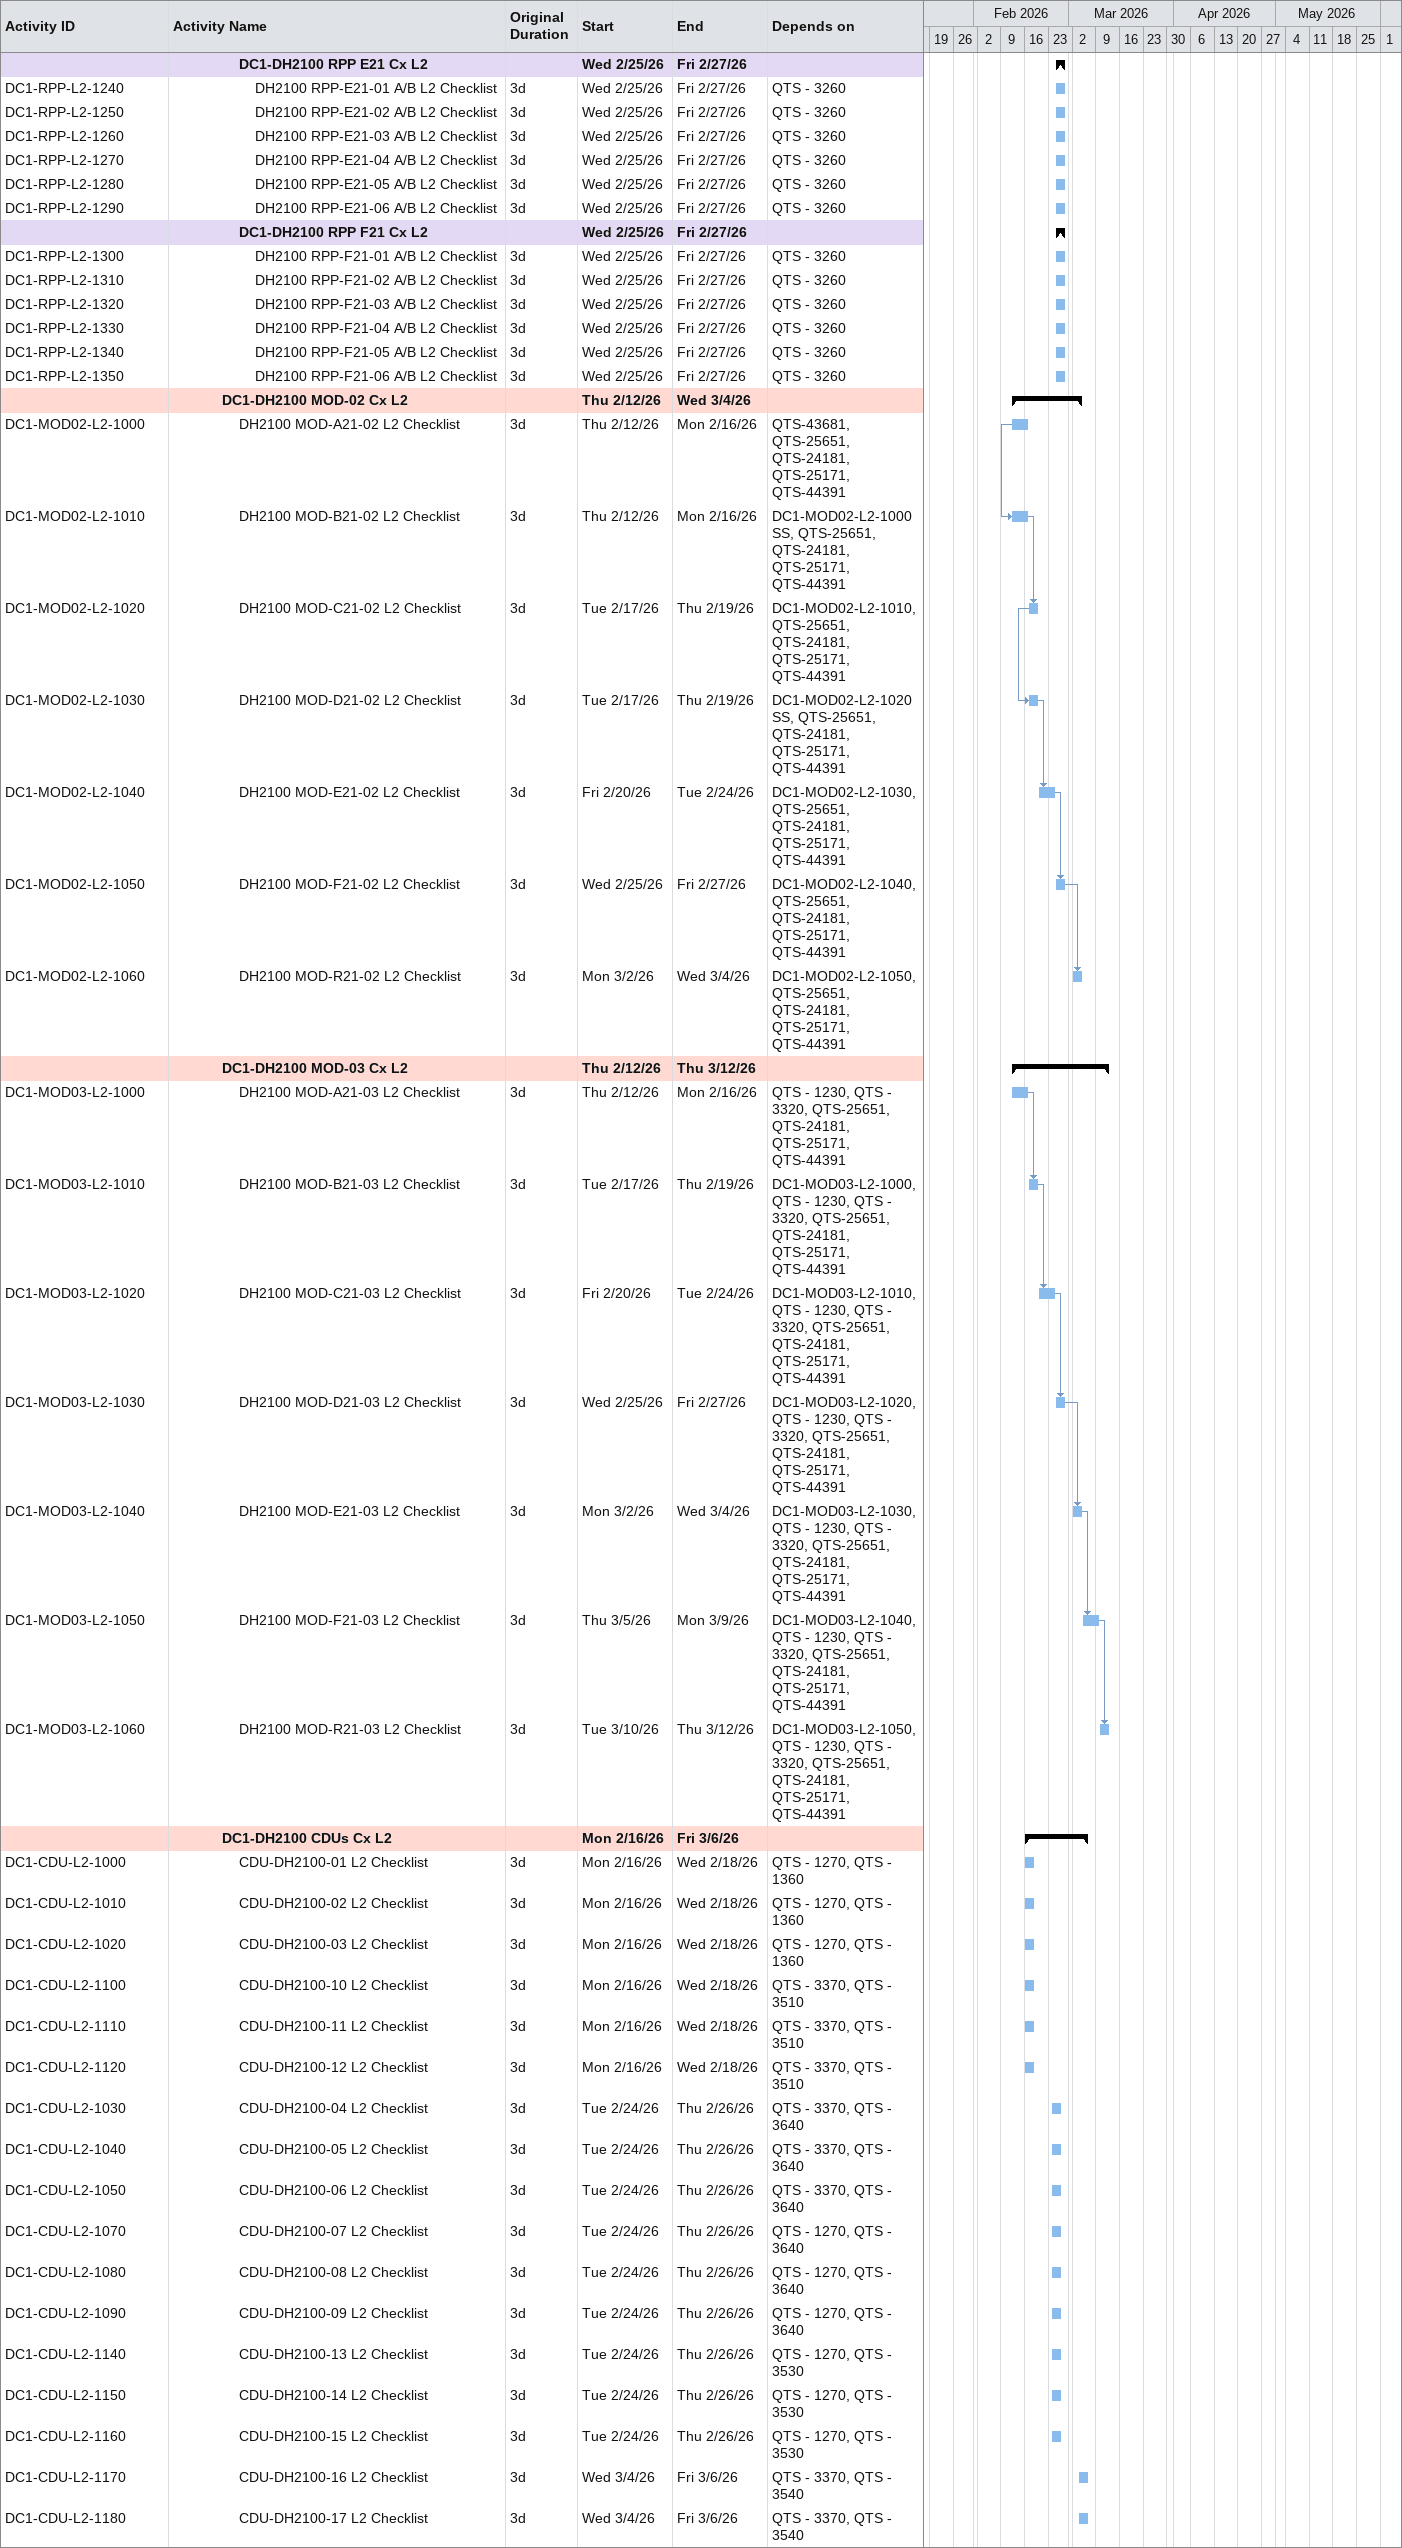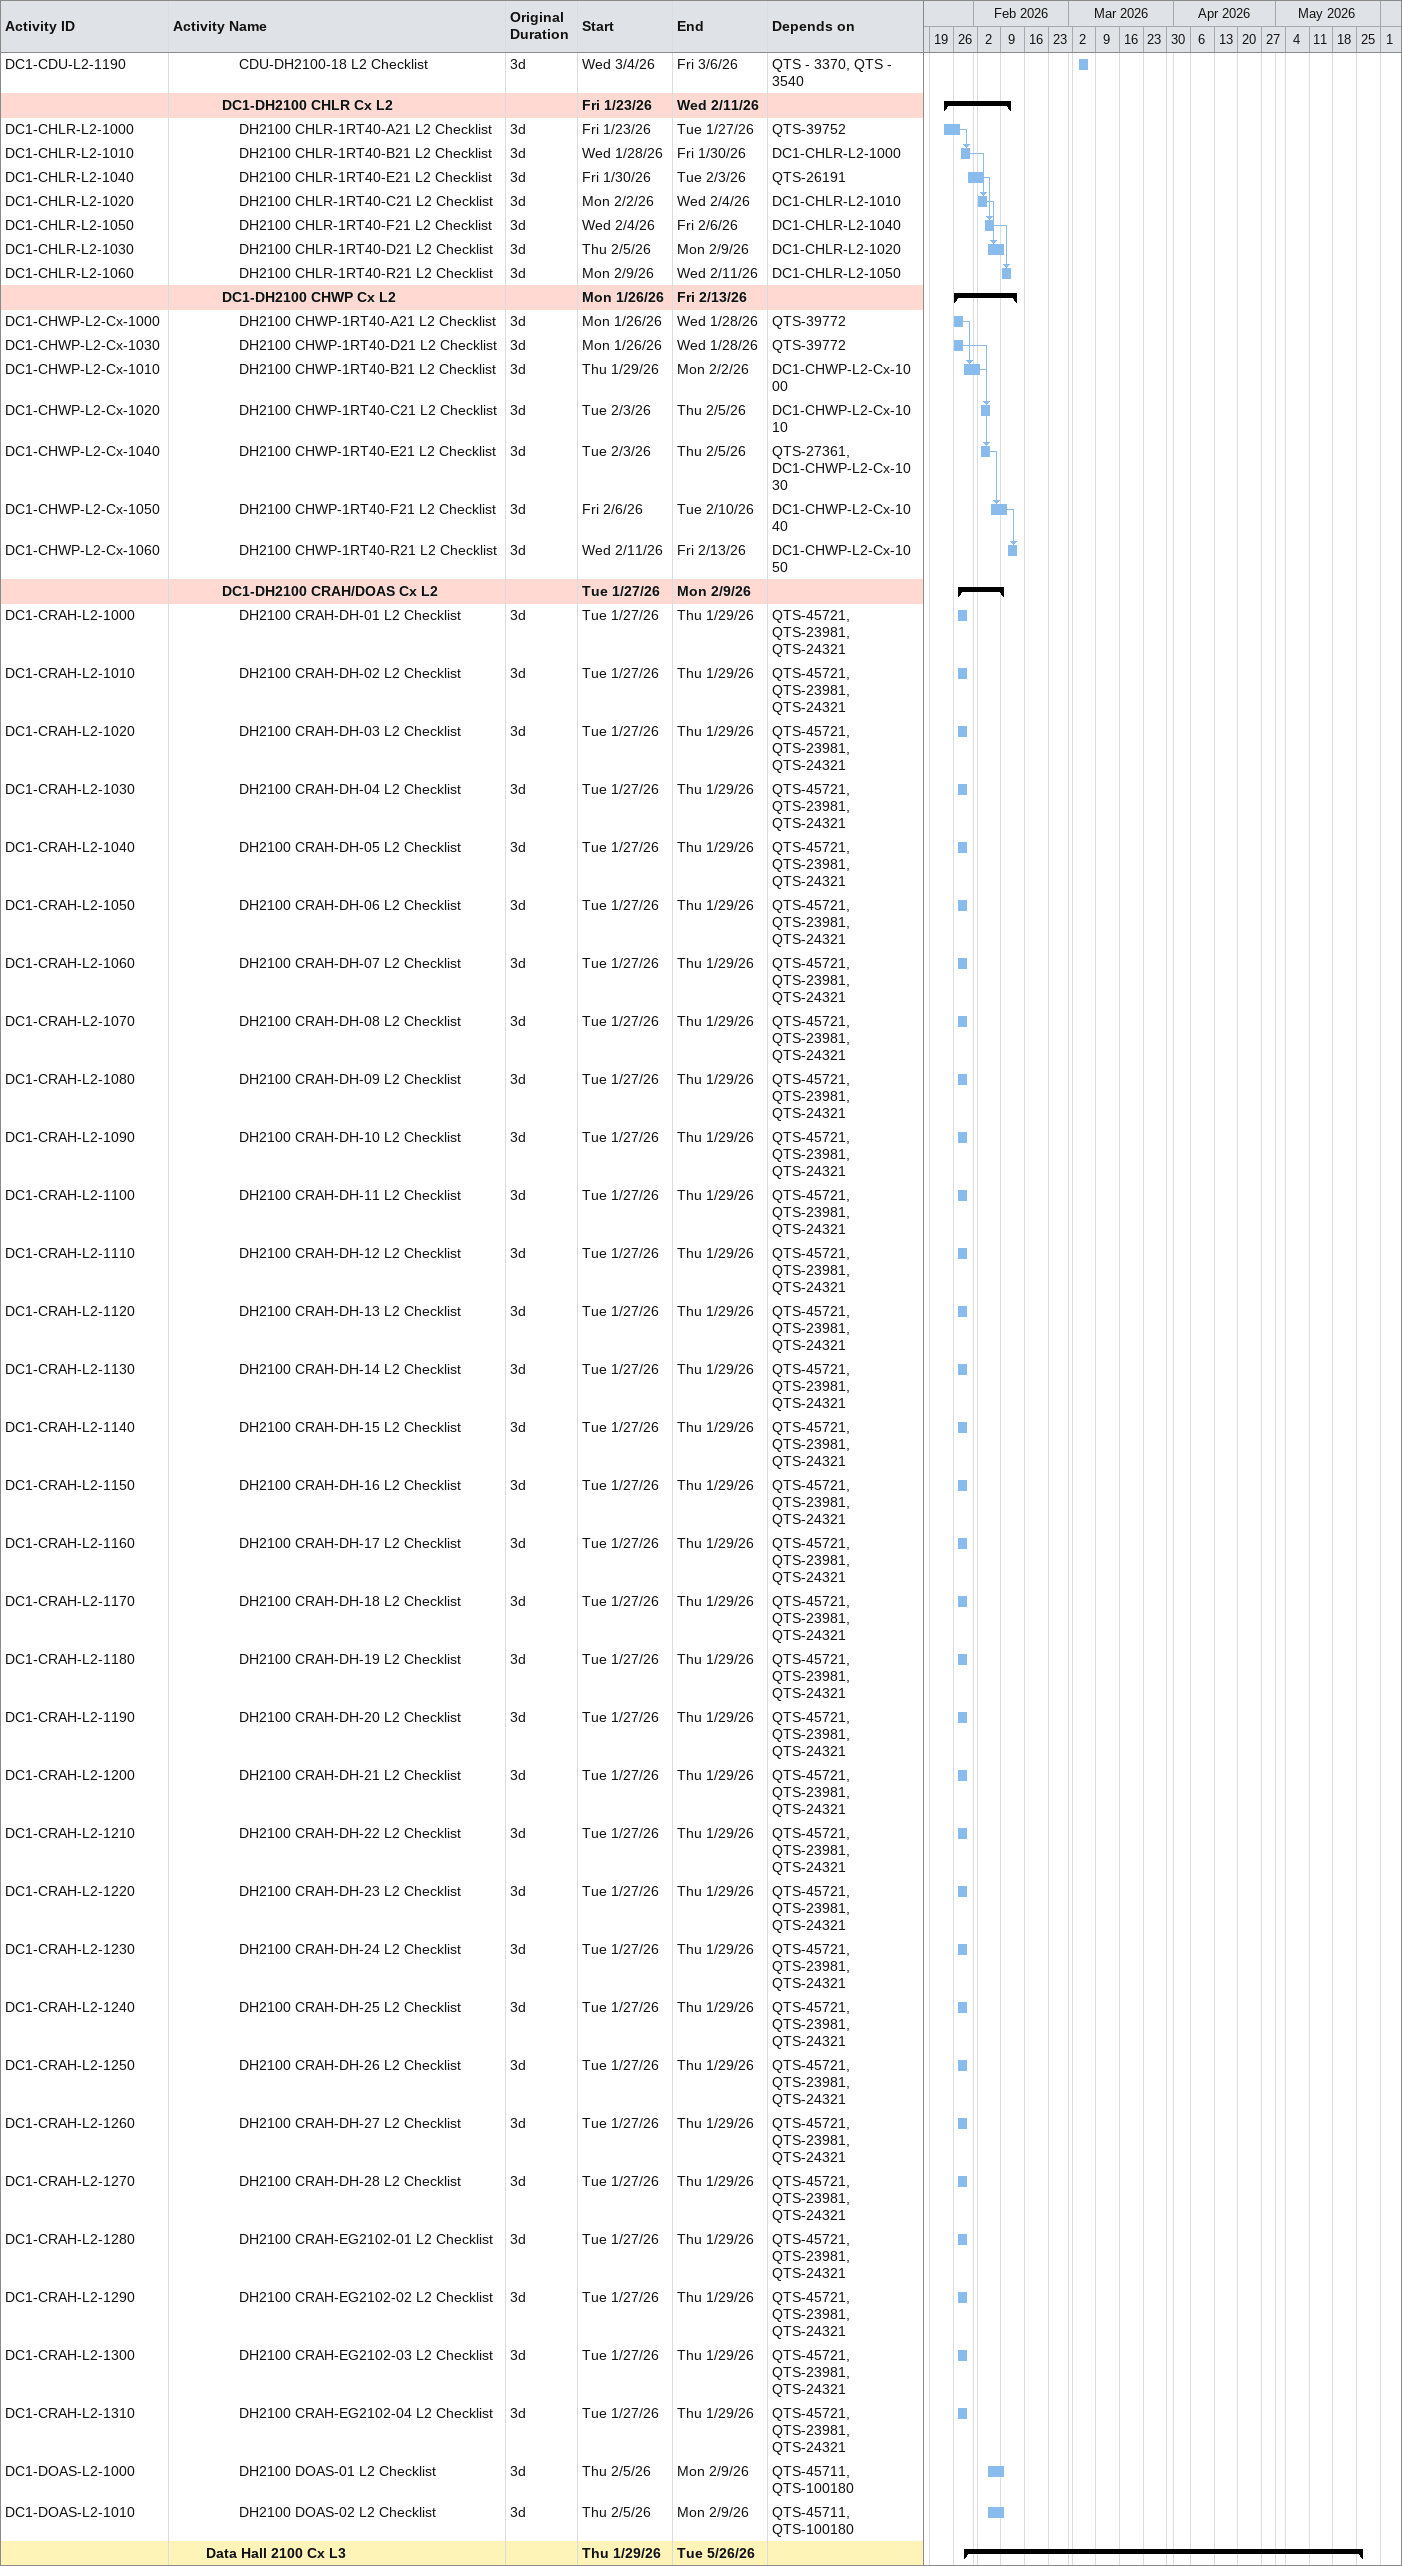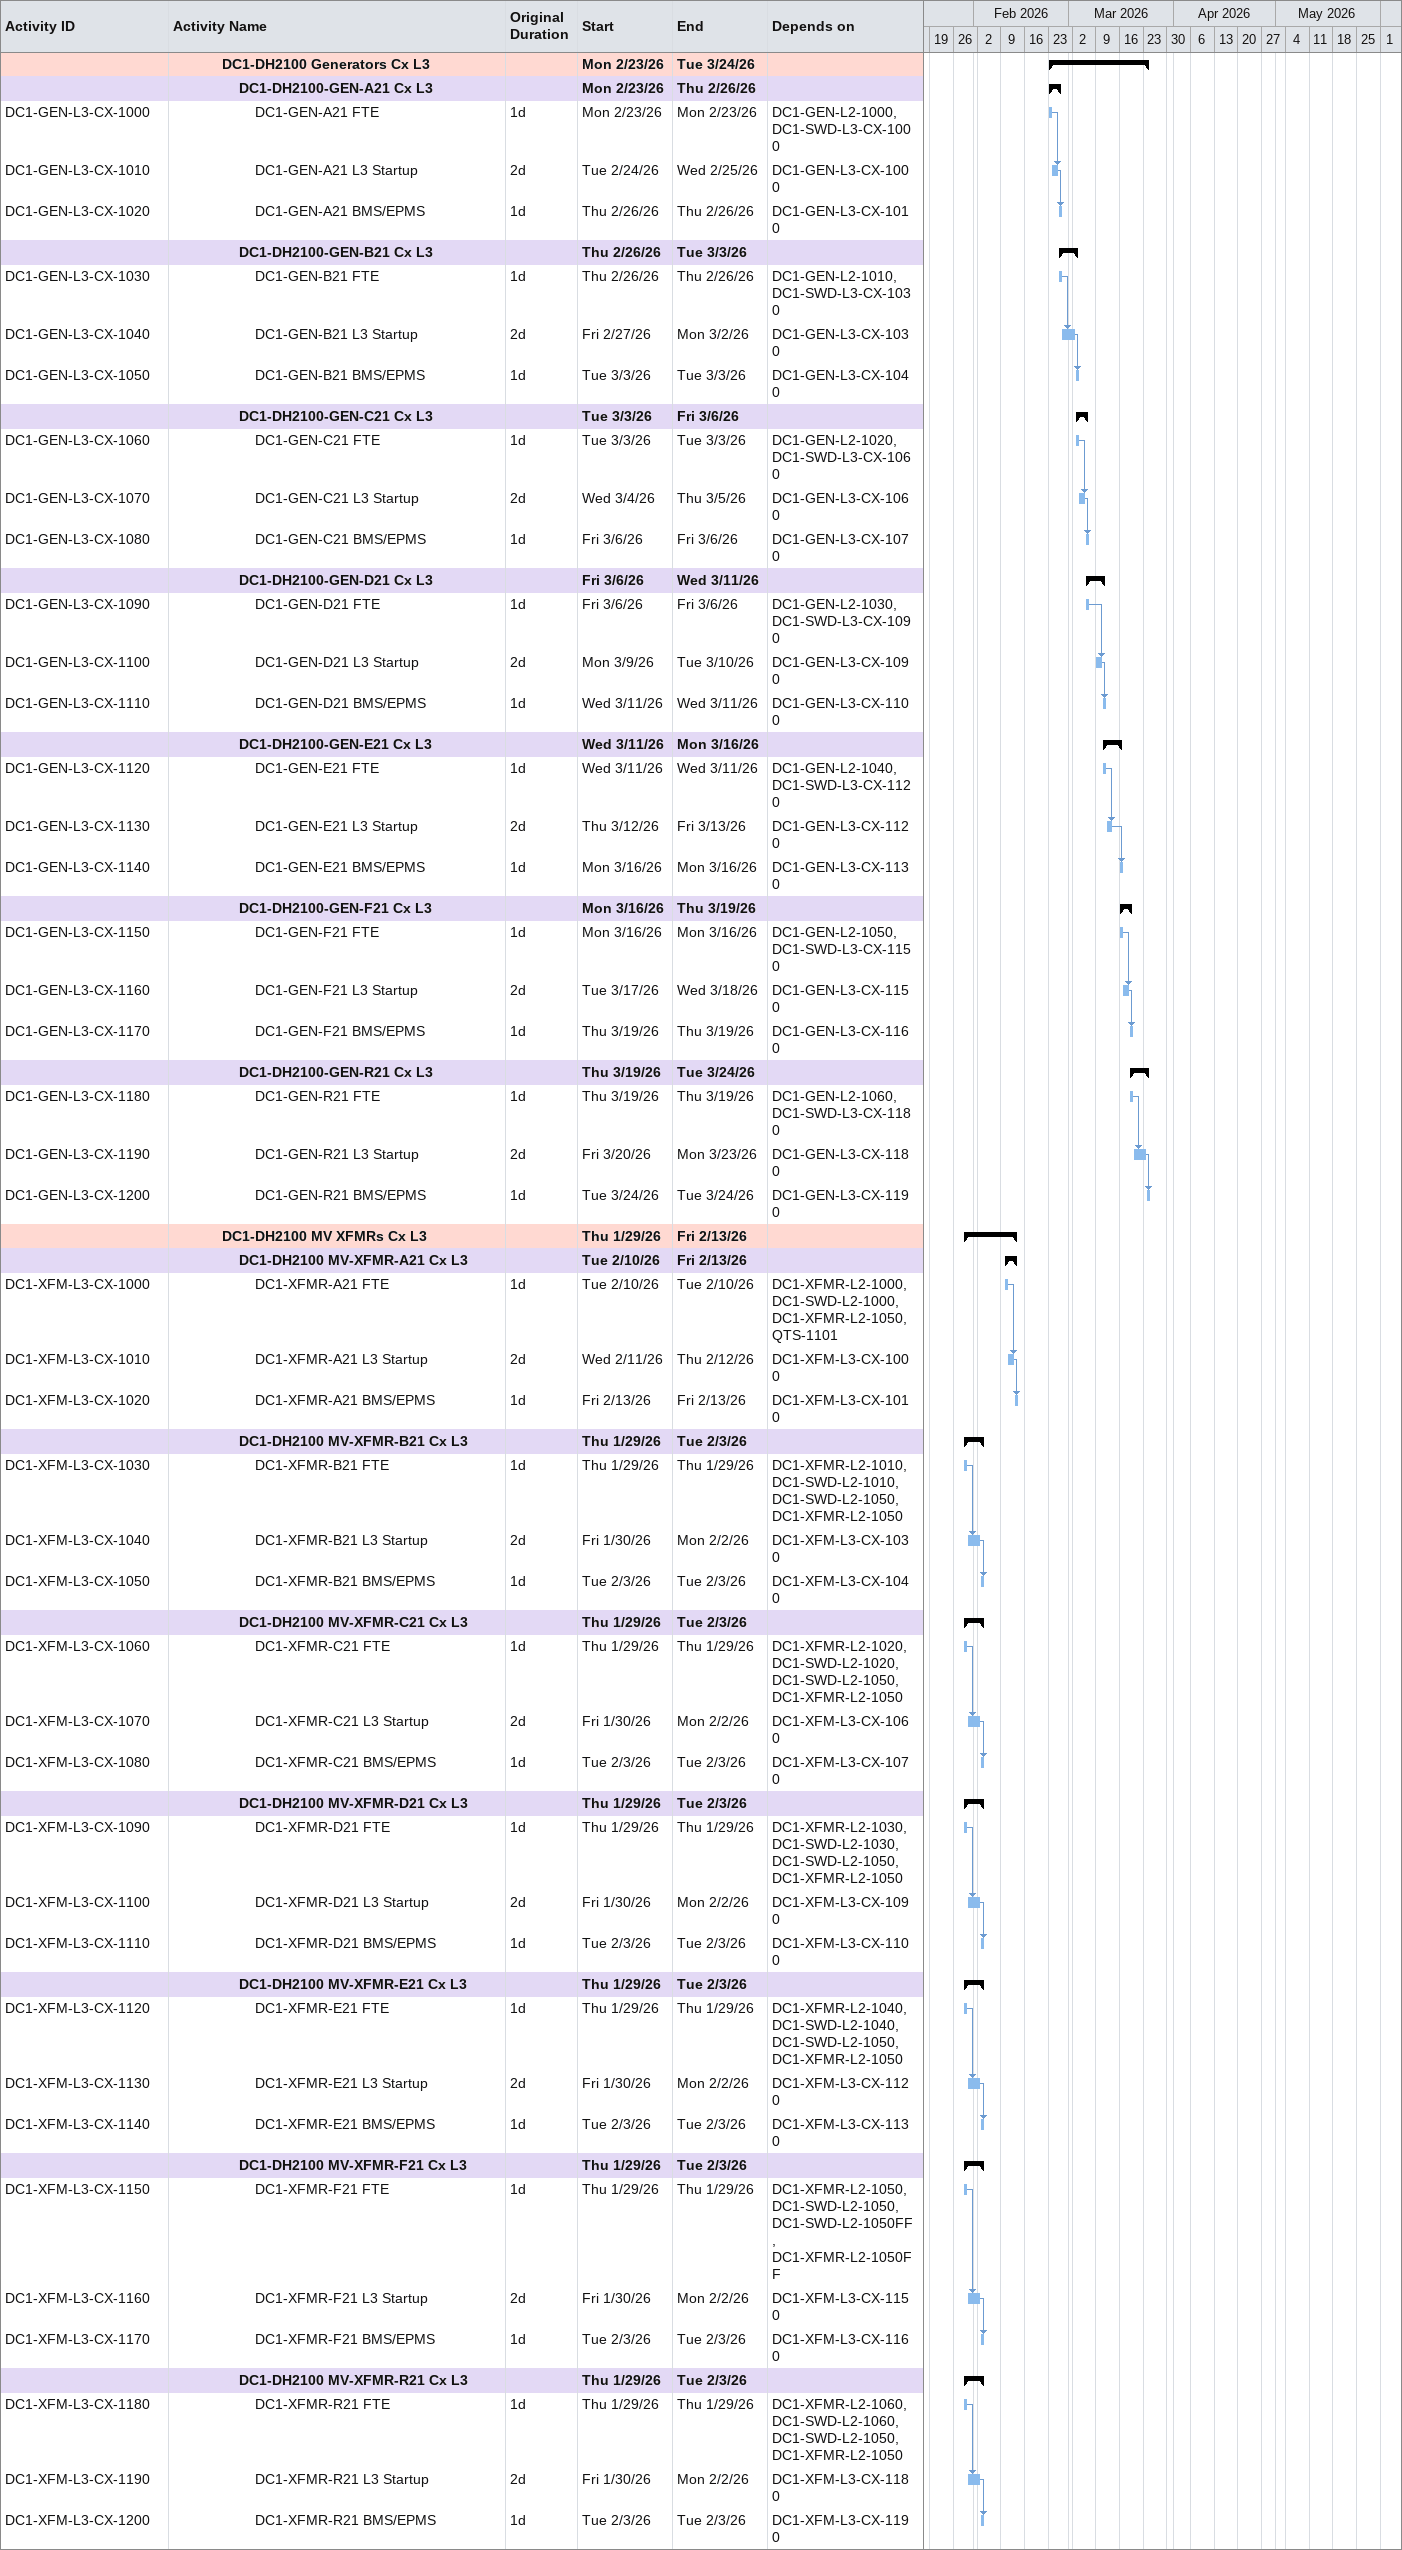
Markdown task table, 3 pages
| ID | Level | Task | Original duration | Start | Finish | Predecessors |
|---|---|---|---|---|---|---|
|  | 5 | **DC1-DH2100 RPP E21 Cx L2** |  | 2026-02-25 | 2026-02-27 |  |
| DC1-RPP-L2-1240 | 6 | DH2100 RPP-E21-01 A/B L2 Checklist | 3d | 2026-02-25 | 2026-02-27 | QTS - 3260 |
| DC1-RPP-L2-1250 | 6 | DH2100 RPP-E21-02 A/B L2 Checklist | 3d | 2026-02-25 | 2026-02-27 | QTS - 3260 |
| DC1-RPP-L2-1260 | 6 | DH2100 RPP-E21-03 A/B L2 Checklist | 3d | 2026-02-25 | 2026-02-27 | QTS - 3260 |
| DC1-RPP-L2-1270 | 6 | DH2100 RPP-E21-04 A/B L2 Checklist | 3d | 2026-02-25 | 2026-02-27 | QTS - 3260 |
| DC1-RPP-L2-1280 | 6 | DH2100 RPP-E21-05 A/B L2 Checklist | 3d | 2026-02-25 | 2026-02-27 | QTS - 3260 |
| DC1-RPP-L2-1290 | 6 | DH2100 RPP-E21-06 A/B L2 Checklist | 3d | 2026-02-25 | 2026-02-27 | QTS - 3260 |
|  | 5 | **DC1-DH2100 RPP F21 Cx L2** |  | 2026-02-25 | 2026-02-27 |  |
| DC1-RPP-L2-1300 | 6 | DH2100 RPP-F21-01 A/B L2 Checklist | 3d | 2026-02-25 | 2026-02-27 | QTS - 3260 |
| DC1-RPP-L2-1310 | 6 | DH2100 RPP-F21-02 A/B L2 Checklist | 3d | 2026-02-25 | 2026-02-27 | QTS - 3260 |
| DC1-RPP-L2-1320 | 6 | DH2100 RPP-F21-03 A/B L2 Checklist | 3d | 2026-02-25 | 2026-02-27 | QTS - 3260 |
| DC1-RPP-L2-1330 | 6 | DH2100 RPP-F21-04 A/B L2 Checklist | 3d | 2026-02-25 | 2026-02-27 | QTS - 3260 |
| DC1-RPP-L2-1340 | 6 | DH2100 RPP-F21-05 A/B L2 Checklist | 3d | 2026-02-25 | 2026-02-27 | QTS - 3260 |
| DC1-RPP-L2-1350 | 6 | DH2100 RPP-F21-06 A/B L2 Checklist | 3d | 2026-02-25 | 2026-02-27 | QTS - 3260 |
|  | 4 | **DC1-DH2100 MOD-02 Cx L2** |  | 2026-02-12 | 2026-03-04 |  |
| DC1-MOD02-L2-1000 | 5 | DH2100 MOD-A21-02 L2 Checklist | 3d | 2026-02-12 | 2026-02-16 | QTS-43681, QTS-25651, QTS-24181, QTS-25171, QTS-44391 |
| DC1-MOD02-L2-1010 | 5 | DH2100 MOD-B21-02 L2 Checklist | 3d | 2026-02-12 | 2026-02-16 | DC1-MOD02-L2-1000SS, QTS-25651, QTS-24181, QTS-25171, QTS-44391 |
| DC1-MOD02-L2-1020 | 5 | DH2100 MOD-C21-02 L2 Checklist | 3d | 2026-02-17 | 2026-02-19 | DC1-MOD02-L2-1010, QTS-25651, QTS-24181, QTS-25171, QTS-44391 |
| DC1-MOD02-L2-1030 | 5 | DH2100 MOD-D21-02 L2 Checklist | 3d | 2026-02-17 | 2026-02-19 | DC1-MOD02-L2-1020SS, QTS-25651, QTS-24181, QTS-25171, QTS-44391 |
| DC1-MOD02-L2-1040 | 5 | DH2100 MOD-E21-02 L2 Checklist | 3d | 2026-02-20 | 2026-02-24 | DC1-MOD02-L2-1030, QTS-25651, QTS-24181, QTS-25171, QTS-44391 |
| DC1-MOD02-L2-1050 | 5 | DH2100 MOD-F21-02 L2 Checklist | 3d | 2026-02-25 | 2026-02-27 | DC1-MOD02-L2-1040, QTS-25651, QTS-24181, QTS-25171, QTS-44391 |
| DC1-MOD02-L2-1060 | 5 | DH2100 MOD-R21-02 L2 Checklist | 3d | 2026-03-02 | 2026-03-04 | DC1-MOD02-L2-1050, QTS-25651, QTS-24181, QTS-25171, QTS-44391 |
|  | 4 | **DC1-DH2100 MOD-03 Cx L2** |  | 2026-02-12 | 2026-03-12 |  |
| DC1-MOD03-L2-1000 | 5 | DH2100 MOD-A21-03 L2 Checklist | 3d | 2026-02-12 | 2026-02-16 | QTS - 1230, QTS - 3320, QTS-25651, QTS-24181, QTS-25171, QTS-44391 |
| DC1-MOD03-L2-1010 | 5 | DH2100 MOD-B21-03 L2 Checklist | 3d | 2026-02-17 | 2026-02-19 | DC1-MOD03-L2-1000, QTS - 1230, QTS - 3320, QTS-25651, QTS-24181, QTS-25171, QTS-44391 |
| DC1-MOD03-L2-1020 | 5 | DH2100 MOD-C21-03 L2 Checklist | 3d | 2026-02-20 | 2026-02-24 | DC1-MOD03-L2-1010, QTS - 1230, QTS - 3320, QTS-25651, QTS-24181, QTS-25171, QTS-44391 |
| DC1-MOD03-L2-1030 | 5 | DH2100 MOD-D21-03 L2 Checklist | 3d | 2026-02-25 | 2026-02-27 | DC1-MOD03-L2-1020, QTS - 1230, QTS - 3320, QTS-25651, QTS-24181, QTS-25171, QTS-44391 |
| DC1-MOD03-L2-1040 | 5 | DH2100 MOD-E21-03 L2 Checklist | 3d | 2026-03-02 | 2026-03-04 | DC1-MOD03-L2-1030, QTS - 1230, QTS - 3320, QTS-25651, QTS-24181, QTS-25171, QTS-44391 |
| DC1-MOD03-L2-1050 | 5 | DH2100 MOD-F21-03 L2 Checklist | 3d | 2026-03-05 | 2026-03-09 | DC1-MOD03-L2-1040, QTS - 1230, QTS - 3320, QTS-25651, QTS-24181, QTS-25171, QTS-44391 |
| DC1-MOD03-L2-1060 | 5 | DH2100 MOD-R21-03 L2 Checklist | 3d | 2026-03-10 | 2026-03-12 | DC1-MOD03-L2-1050, QTS - 1230, QTS - 3320, QTS-25651, QTS-24181, QTS-25171, QTS-44391 |
|  | 4 | **DC1-DH2100 CDUs Cx L2** |  | 2026-02-16 | 2026-03-06 |  |
| DC1-CDU-L2-1000 | 5 | CDU-DH2100-01 L2 Checklist | 3d | 2026-02-16 | 2026-02-18 | QTS - 1270, QTS - 1360 |
| DC1-CDU-L2-1010 | 5 | CDU-DH2100-02 L2 Checklist | 3d | 2026-02-16 | 2026-02-18 | QTS - 1270, QTS - 1360 |
| DC1-CDU-L2-1020 | 5 | CDU-DH2100-03 L2 Checklist | 3d | 2026-02-16 | 2026-02-18 | QTS - 1270, QTS - 1360 |
| DC1-CDU-L2-1100 | 5 | CDU-DH2100-10 L2 Checklist | 3d | 2026-02-16 | 2026-02-18 | QTS - 3370, QTS - 3510 |
| DC1-CDU-L2-1110 | 5 | CDU-DH2100-11 L2 Checklist | 3d | 2026-02-16 | 2026-02-18 | QTS - 3370, QTS - 3510 |
| DC1-CDU-L2-1120 | 5 | CDU-DH2100-12 L2 Checklist | 3d | 2026-02-16 | 2026-02-18 | QTS - 3370, QTS - 3510 |
| DC1-CDU-L2-1030 | 5 | CDU-DH2100-04 L2 Checklist | 3d | 2026-02-24 | 2026-02-26 | QTS - 3370, QTS - 3640 |
| DC1-CDU-L2-1040 | 5 | CDU-DH2100-05 L2 Checklist | 3d | 2026-02-24 | 2026-02-26 | QTS - 3370, QTS - 3640 |
| DC1-CDU-L2-1050 | 5 | CDU-DH2100-06 L2 Checklist | 3d | 2026-02-24 | 2026-02-26 | QTS - 3370, QTS - 3640 |
| DC1-CDU-L2-1070 | 5 | CDU-DH2100-07 L2 Checklist | 3d | 2026-02-24 | 2026-02-26 | QTS - 1270, QTS - 3640 |
| DC1-CDU-L2-1080 | 5 | CDU-DH2100-08 L2 Checklist | 3d | 2026-02-24 | 2026-02-26 | QTS - 1270, QTS - 3640 |
| DC1-CDU-L2-1090 | 5 | CDU-DH2100-09 L2 Checklist | 3d | 2026-02-24 | 2026-02-26 | QTS - 1270, QTS - 3640 |
| DC1-CDU-L2-1140 | 5 | CDU-DH2100-13 L2 Checklist | 3d | 2026-02-24 | 2026-02-26 | QTS - 1270, QTS - 3530 |
| DC1-CDU-L2-1150 | 5 | CDU-DH2100-14 L2 Checklist | 3d | 2026-02-24 | 2026-02-26 | QTS - 1270, QTS - 3530 |
| DC1-CDU-L2-1160 | 5 | CDU-DH2100-15 L2 Checklist | 3d | 2026-02-24 | 2026-02-26 | QTS - 1270, QTS - 3530 |
| DC1-CDU-L2-1170 | 5 | CDU-DH2100-16 L2 Checklist | 3d | 2026-03-04 | 2026-03-06 | QTS - 3370, QTS - 3540 |
| DC1-CDU-L2-1180 | 5 | CDU-DH2100-17 L2 Checklist | 3d | 2026-03-04 | 2026-03-06 | QTS - 3370, QTS - 3540 |
| DC1-CDU-L2-1190 | 5 | CDU-DH2100-18 L2 Checklist | 3d | 2026-03-04 | 2026-03-06 | QTS - 3370, QTS - 3540 |
|  | 4 | **DC1-DH2100 CHLR Cx L2** |  | 2026-01-23 | 2026-02-11 |  |
| DC1-CHLR-L2-1000 | 5 | DH2100 CHLR-1RT40-A21 L2 Checklist | 3d | 2026-01-23 | 2026-01-27 | QTS-39752 |
| DC1-CHLR-L2-1010 | 5 | DH2100 CHLR-1RT40-B21 L2 Checklist | 3d | 2026-01-28 | 2026-01-30 | DC1-CHLR-L2-1000 |
| DC1-CHLR-L2-1040 | 5 | DH2100 CHLR-1RT40-E21 L2 Checklist | 3d | 2026-01-30 | 2026-02-03 | QTS-26191 |
| DC1-CHLR-L2-1020 | 5 | DH2100 CHLR-1RT40-C21 L2 Checklist | 3d | 2026-02-02 | 2026-02-04 | DC1-CHLR-L2-1010 |
| DC1-CHLR-L2-1050 | 5 | DH2100 CHLR-1RT40-F21 L2 Checklist | 3d | 2026-02-04 | 2026-02-06 | DC1-CHLR-L2-1040 |
| DC1-CHLR-L2-1030 | 5 | DH2100 CHLR-1RT40-D21 L2 Checklist | 3d | 2026-02-05 | 2026-02-09 | DC1-CHLR-L2-1020 |
| DC1-CHLR-L2-1060 | 5 | DH2100 CHLR-1RT40-R21 L2 Checklist | 3d | 2026-02-09 | 2026-02-11 | DC1-CHLR-L2-1050 |
|  | 4 | **DC1-DH2100 CHWP Cx L2** |  | 2026-01-26 | 2026-02-13 |  |
| DC1-CHWP-L2-Cx-1000 | 5 | DH2100 CHWP-1RT40-A21 L2 Checklist | 3d | 2026-01-26 | 2026-01-28 | QTS-39772 |
| DC1-CHWP-L2-Cx-1030 | 5 | DH2100 CHWP-1RT40-D21 L2 Checklist | 3d | 2026-01-26 | 2026-01-28 | QTS-39772 |
| DC1-CHWP-L2-Cx-1010 | 5 | DH2100 CHWP-1RT40-B21 L2 Checklist | 3d | 2026-01-29 | 2026-02-02 | DC1-CHWP-L2-Cx-1000 |
| DC1-CHWP-L2-Cx-1020 | 5 | DH2100 CHWP-1RT40-C21 L2 Checklist | 3d | 2026-02-03 | 2026-02-05 | DC1-CHWP-L2-Cx-1010 |
| DC1-CHWP-L2-Cx-1040 | 5 | DH2100 CHWP-1RT40-E21 L2 Checklist | 3d | 2026-02-03 | 2026-02-05 | QTS-27361, DC1-CHWP-L2-Cx-1030 |
| DC1-CHWP-L2-Cx-1050 | 5 | DH2100 CHWP-1RT40-F21 L2 Checklist | 3d | 2026-02-06 | 2026-02-10 | DC1-CHWP-L2-Cx-1040 |
| DC1-CHWP-L2-Cx-1060 | 5 | DH2100 CHWP-1RT40-R21 L2 Checklist | 3d | 2026-02-11 | 2026-02-13 | DC1-CHWP-L2-Cx-1050 |
|  | 4 | **DC1-DH2100 CRAH/DOAS Cx L2** |  | 2026-01-27 | 2026-02-09 |  |
| DC1-CRAH-L2-1000 | 5 | DH2100 CRAH-DH-01 L2 Checklist | 3d | 2026-01-27 | 2026-01-29 | QTS-45721, QTS-23981, QTS-24321 |
| DC1-CRAH-L2-1010 | 5 | DH2100 CRAH-DH-02 L2 Checklist | 3d | 2026-01-27 | 2026-01-29 | QTS-45721, QTS-23981, QTS-24321 |
| DC1-CRAH-L2-1020 | 5 | DH2100 CRAH-DH-03 L2 Checklist | 3d | 2026-01-27 | 2026-01-29 | QTS-45721, QTS-23981, QTS-24321 |
| DC1-CRAH-L2-1030 | 5 | DH2100 CRAH-DH-04 L2 Checklist | 3d | 2026-01-27 | 2026-01-29 | QTS-45721, QTS-23981, QTS-24321 |
| DC1-CRAH-L2-1040 | 5 | DH2100 CRAH-DH-05 L2 Checklist | 3d | 2026-01-27 | 2026-01-29 | QTS-45721, QTS-23981, QTS-24321 |
| DC1-CRAH-L2-1050 | 5 | DH2100 CRAH-DH-06 L2 Checklist | 3d | 2026-01-27 | 2026-01-29 | QTS-45721, QTS-23981, QTS-24321 |
| DC1-CRAH-L2-1060 | 5 | DH2100 CRAH-DH-07 L2 Checklist | 3d | 2026-01-27 | 2026-01-29 | QTS-45721, QTS-23981, QTS-24321 |
| DC1-CRAH-L2-1070 | 5 | DH2100 CRAH-DH-08 L2 Checklist | 3d | 2026-01-27 | 2026-01-29 | QTS-45721, QTS-23981, QTS-24321 |
| DC1-CRAH-L2-1080 | 5 | DH2100 CRAH-DH-09 L2 Checklist | 3d | 2026-01-27 | 2026-01-29 | QTS-45721, QTS-23981, QTS-24321 |
| DC1-CRAH-L2-1090 | 5 | DH2100 CRAH-DH-10 L2 Checklist | 3d | 2026-01-27 | 2026-01-29 | QTS-45721, QTS-23981, QTS-24321 |
| DC1-CRAH-L2-1100 | 5 | DH2100 CRAH-DH-11 L2 Checklist | 3d | 2026-01-27 | 2026-01-29 | QTS-45721, QTS-23981, QTS-24321 |
| DC1-CRAH-L2-1110 | 5 | DH2100 CRAH-DH-12 L2 Checklist | 3d | 2026-01-27 | 2026-01-29 | QTS-45721, QTS-23981, QTS-24321 |
| DC1-CRAH-L2-1120 | 5 | DH2100 CRAH-DH-13 L2 Checklist | 3d | 2026-01-27 | 2026-01-29 | QTS-45721, QTS-23981, QTS-24321 |
| DC1-CRAH-L2-1130 | 5 | DH2100 CRAH-DH-14 L2 Checklist | 3d | 2026-01-27 | 2026-01-29 | QTS-45721, QTS-23981, QTS-24321 |
| DC1-CRAH-L2-1140 | 5 | DH2100 CRAH-DH-15 L2 Checklist | 3d | 2026-01-27 | 2026-01-29 | QTS-45721, QTS-23981, QTS-24321 |
| DC1-CRAH-L2-1150 | 5 | DH2100 CRAH-DH-16 L2 Checklist | 3d | 2026-01-27 | 2026-01-29 | QTS-45721, QTS-23981, QTS-24321 |
| DC1-CRAH-L2-1160 | 5 | DH2100 CRAH-DH-17 L2 Checklist | 3d | 2026-01-27 | 2026-01-29 | QTS-45721, QTS-23981, QTS-24321 |
| DC1-CRAH-L2-1170 | 5 | DH2100 CRAH-DH-18 L2 Checklist | 3d | 2026-01-27 | 2026-01-29 | QTS-45721, QTS-23981, QTS-24321 |
| DC1-CRAH-L2-1180 | 5 | DH2100 CRAH-DH-19 L2 Checklist | 3d | 2026-01-27 | 2026-01-29 | QTS-45721, QTS-23981, QTS-24321 |
| DC1-CRAH-L2-1190 | 5 | DH2100 CRAH-DH-20 L2 Checklist | 3d | 2026-01-27 | 2026-01-29 | QTS-45721, QTS-23981, QTS-24321 |
| DC1-CRAH-L2-1200 | 5 | DH2100 CRAH-DH-21 L2 Checklist | 3d | 2026-01-27 | 2026-01-29 | QTS-45721, QTS-23981, QTS-24321 |
| DC1-CRAH-L2-1210 | 5 | DH2100 CRAH-DH-22 L2 Checklist | 3d | 2026-01-27 | 2026-01-29 | QTS-45721, QTS-23981, QTS-24321 |
| DC1-CRAH-L2-1220 | 5 | DH2100 CRAH-DH-23 L2 Checklist | 3d | 2026-01-27 | 2026-01-29 | QTS-45721, QTS-23981, QTS-24321 |
| DC1-CRAH-L2-1230 | 5 | DH2100 CRAH-DH-24 L2 Checklist | 3d | 2026-01-27 | 2026-01-29 | QTS-45721, QTS-23981, QTS-24321 |
| DC1-CRAH-L2-1240 | 5 | DH2100 CRAH-DH-25 L2 Checklist | 3d | 2026-01-27 | 2026-01-29 | QTS-45721, QTS-23981, QTS-24321 |
| DC1-CRAH-L2-1250 | 5 | DH2100 CRAH-DH-26 L2 Checklist | 3d | 2026-01-27 | 2026-01-29 | QTS-45721, QTS-23981, QTS-24321 |
| DC1-CRAH-L2-1260 | 5 | DH2100 CRAH-DH-27 L2 Checklist | 3d | 2026-01-27 | 2026-01-29 | QTS-45721, QTS-23981, QTS-24321 |
| DC1-CRAH-L2-1270 | 5 | DH2100 CRAH-DH-28 L2 Checklist | 3d | 2026-01-27 | 2026-01-29 | QTS-45721, QTS-23981, QTS-24321 |
| DC1-CRAH-L2-1280 | 5 | DH2100 CRAH-EG2102-01 L2 Checklist | 3d | 2026-01-27 | 2026-01-29 | QTS-45721, QTS-23981, QTS-24321 |
| DC1-CRAH-L2-1290 | 5 | DH2100 CRAH-EG2102-02 L2 Checklist | 3d | 2026-01-27 | 2026-01-29 | QTS-45721, QTS-23981, QTS-24321 |
| DC1-CRAH-L2-1300 | 5 | DH2100 CRAH-EG2102-03 L2 Checklist | 3d | 2026-01-27 | 2026-01-29 | QTS-45721, QTS-23981, QTS-24321 |
| DC1-CRAH-L2-1310 | 5 | DH2100 CRAH-EG2102-04 L2 Checklist | 3d | 2026-01-27 | 2026-01-29 | QTS-45721, QTS-23981, QTS-24321 |
| DC1-DOAS-L2-1000 | 5 | DH2100 DOAS-01 L2 Checklist | 3d | 2026-02-05 | 2026-02-09 | QTS-45711, QTS-100180 |
| DC1-DOAS-L2-1010 | 5 | DH2100 DOAS-02 L2 Checklist | 3d | 2026-02-05 | 2026-02-09 | QTS-45711, QTS-100180 |
|  | 3 | **Data Hall 2100 Cx L3** |  | 2026-01-29 | 2026-05-26 |  |
|  | 4 | **DC1-DH2100 Generators Cx L3** |  | 2026-02-23 | 2026-03-24 |  |
|  | 5 | **DC1-DH2100-GEN-A21 Cx L3** |  | 2026-02-23 | 2026-02-26 |  |
| DC1-GEN-L3-CX-1000 | 6 | DC1-GEN-A21 FTE | 1d | 2026-02-23 | 2026-02-23 | DC1-GEN-L2-1000, DC1-SWD-L3-CX-1000 |
| DC1-GEN-L3-CX-1010 | 6 | DC1-GEN-A21 L3 Startup | 2d | 2026-02-24 | 2026-02-25 | DC1-GEN-L3-CX-1000 |
| DC1-GEN-L3-CX-1020 | 6 | DC1-GEN-A21 BMS/EPMS | 1d | 2026-02-26 | 2026-02-26 | DC1-GEN-L3-CX-1010 |
|  | 5 | **DC1-DH2100-GEN-B21 Cx L3** |  | 2026-02-26 | 2026-03-03 |  |
| DC1-GEN-L3-CX-1030 | 6 | DC1-GEN-B21 FTE | 1d | 2026-02-26 | 2026-02-26 | DC1-GEN-L2-1010, DC1-SWD-L3-CX-1030 |
| DC1-GEN-L3-CX-1040 | 6 | DC1-GEN-B21 L3 Startup | 2d | 2026-02-27 | 2026-03-02 | DC1-GEN-L3-CX-1030 |
| DC1-GEN-L3-CX-1050 | 6 | DC1-GEN-B21 BMS/EPMS | 1d | 2026-03-03 | 2026-03-03 | DC1-GEN-L3-CX-1040 |
|  | 5 | **DC1-DH2100-GEN-C21 Cx L3** |  | 2026-03-03 | 2026-03-06 |  |
| DC1-GEN-L3-CX-1060 | 6 | DC1-GEN-C21 FTE | 1d | 2026-03-03 | 2026-03-03 | DC1-GEN-L2-1020, DC1-SWD-L3-CX-1060 |
| DC1-GEN-L3-CX-1070 | 6 | DC1-GEN-C21 L3 Startup | 2d | 2026-03-04 | 2026-03-05 | DC1-GEN-L3-CX-1060 |
| DC1-GEN-L3-CX-1080 | 6 | DC1-GEN-C21 BMS/EPMS | 1d | 2026-03-06 | 2026-03-06 | DC1-GEN-L3-CX-1070 |
|  | 5 | **DC1-DH2100-GEN-D21 Cx L3** |  | 2026-03-06 | 2026-03-11 |  |
| DC1-GEN-L3-CX-1090 | 6 | DC1-GEN-D21 FTE | 1d | 2026-03-06 | 2026-03-06 | DC1-GEN-L2-1030, DC1-SWD-L3-CX-1090 |
| DC1-GEN-L3-CX-1100 | 6 | DC1-GEN-D21 L3 Startup | 2d | 2026-03-09 | 2026-03-10 | DC1-GEN-L3-CX-1090 |
| DC1-GEN-L3-CX-1110 | 6 | DC1-GEN-D21 BMS/EPMS | 1d | 2026-03-11 | 2026-03-11 | DC1-GEN-L3-CX-1100 |
|  | 5 | **DC1-DH2100-GEN-E21 Cx L3** |  | 2026-03-11 | 2026-03-16 |  |
| DC1-GEN-L3-CX-1120 | 6 | DC1-GEN-E21 FTE | 1d | 2026-03-11 | 2026-03-11 | DC1-GEN-L2-1040, DC1-SWD-L3-CX-1120 |
| DC1-GEN-L3-CX-1130 | 6 | DC1-GEN-E21 L3 Startup | 2d | 2026-03-12 | 2026-03-13 | DC1-GEN-L3-CX-1120 |
| DC1-GEN-L3-CX-1140 | 6 | DC1-GEN-E21 BMS/EPMS | 1d | 2026-03-16 | 2026-03-16 | DC1-GEN-L3-CX-1130 |
|  | 5 | **DC1-DH2100-GEN-F21 Cx L3** |  | 2026-03-16 | 2026-03-19 |  |
| DC1-GEN-L3-CX-1150 | 6 | DC1-GEN-F21 FTE | 1d | 2026-03-16 | 2026-03-16 | DC1-GEN-L2-1050, DC1-SWD-L3-CX-1150 |
| DC1-GEN-L3-CX-1160 | 6 | DC1-GEN-F21 L3 Startup | 2d | 2026-03-17 | 2026-03-18 | DC1-GEN-L3-CX-1150 |
| DC1-GEN-L3-CX-1170 | 6 | DC1-GEN-F21 BMS/EPMS | 1d | 2026-03-19 | 2026-03-19 | DC1-GEN-L3-CX-1160 |
|  | 5 | **DC1-DH2100-GEN-R21 Cx L3** |  | 2026-03-19 | 2026-03-24 |  |
| DC1-GEN-L3-CX-1180 | 6 | DC1-GEN-R21 FTE | 1d | 2026-03-19 | 2026-03-19 | DC1-GEN-L2-1060, DC1-SWD-L3-CX-1180 |
| DC1-GEN-L3-CX-1190 | 6 | DC1-GEN-R21 L3 Startup | 2d | 2026-03-20 | 2026-03-23 | DC1-GEN-L3-CX-1180 |
| DC1-GEN-L3-CX-1200 | 6 | DC1-GEN-R21 BMS/EPMS | 1d | 2026-03-24 | 2026-03-24 | DC1-GEN-L3-CX-1190 |
|  | 4 | **DC1-DH2100 MV XFMRs Cx L3** |  | 2026-01-29 | 2026-02-13 |  |
|  | 5 | **DC1-DH2100 MV-XFMR-A21 Cx L3** |  | 2026-02-10 | 2026-02-13 |  |
| DC1-XFM-L3-CX-1000 | 6 | DC1-XFMR-A21 FTE | 1d | 2026-02-10 | 2026-02-10 | DC1-XFMR-L2-1000, DC1-SWD-L2-1000, DC1-XFMR-L2-1050, QTS-1101 |
| DC1-XFM-L3-CX-1010 | 6 | DC1-XFMR-A21 L3 Startup | 2d | 2026-02-11 | 2026-02-12 | DC1-XFM-L3-CX-1000 |
| DC1-XFM-L3-CX-1020 | 6 | DC1-XFMR-A21 BMS/EPMS | 1d | 2026-02-13 | 2026-02-13 | DC1-XFM-L3-CX-1010 |
|  | 5 | **DC1-DH2100 MV-XFMR-B21 Cx L3** |  | 2026-01-29 | 2026-02-03 |  |
| DC1-XFM-L3-CX-1030 | 6 | DC1-XFMR-B21 FTE | 1d | 2026-01-29 | 2026-01-29 | DC1-XFMR-L2-1010, DC1-SWD-L2-1010, DC1-SWD-L2-1050, DC1-XFMR-L2-1050 |
| DC1-XFM-L3-CX-1040 | 6 | DC1-XFMR-B21 L3 Startup | 2d | 2026-01-30 | 2026-02-02 | DC1-XFM-L3-CX-1030 |
| DC1-XFM-L3-CX-1050 | 6 | DC1-XFMR-B21 BMS/EPMS | 1d | 2026-02-03 | 2026-02-03 | DC1-XFM-L3-CX-1040 |
|  | 5 | **DC1-DH2100 MV-XFMR-C21 Cx L3** |  | 2026-01-29 | 2026-02-03 |  |
| DC1-XFM-L3-CX-1060 | 6 | DC1-XFMR-C21 FTE | 1d | 2026-01-29 | 2026-01-29 | DC1-XFMR-L2-1020, DC1-SWD-L2-1020, DC1-SWD-L2-1050, DC1-XFMR-L2-1050 |
| DC1-XFM-L3-CX-1070 | 6 | DC1-XFMR-C21 L3 Startup | 2d | 2026-01-30 | 2026-02-02 | DC1-XFM-L3-CX-1060 |
| DC1-XFM-L3-CX-1080 | 6 | DC1-XFMR-C21 BMS/EPMS | 1d | 2026-02-03 | 2026-02-03 | DC1-XFM-L3-CX-1070 |
|  | 5 | **DC1-DH2100 MV-XFMR-D21 Cx L3** |  | 2026-01-29 | 2026-02-03 |  |
| DC1-XFM-L3-CX-1090 | 6 | DC1-XFMR-D21 FTE | 1d | 2026-01-29 | 2026-01-29 | DC1-XFMR-L2-1030, DC1-SWD-L2-1030, DC1-SWD-L2-1050, DC1-XFMR-L2-1050 |
| DC1-XFM-L3-CX-1100 | 6 | DC1-XFMR-D21 L3 Startup | 2d | 2026-01-30 | 2026-02-02 | DC1-XFM-L3-CX-1090 |
| DC1-XFM-L3-CX-1110 | 6 | DC1-XFMR-D21 BMS/EPMS | 1d | 2026-02-03 | 2026-02-03 | DC1-XFM-L3-CX-1100 |
|  | 5 | **DC1-DH2100 MV-XFMR-E21 Cx L3** |  | 2026-01-29 | 2026-02-03 |  |
| DC1-XFM-L3-CX-1120 | 6 | DC1-XFMR-E21 FTE | 1d | 2026-01-29 | 2026-01-29 | DC1-XFMR-L2-1040, DC1-SWD-L2-1040, DC1-SWD-L2-1050, DC1-XFMR-L2-1050 |
| DC1-XFM-L3-CX-1130 | 6 | DC1-XFMR-E21 L3 Startup | 2d | 2026-01-30 | 2026-02-02 | DC1-XFM-L3-CX-1120 |
| DC1-XFM-L3-CX-1140 | 6 | DC1-XFMR-E21 BMS/EPMS | 1d | 2026-02-03 | 2026-02-03 | DC1-XFM-L3-CX-1130 |
|  | 5 | **DC1-DH2100 MV-XFMR-F21 Cx L3** |  | 2026-01-29 | 2026-02-03 |  |
| DC1-XFM-L3-CX-1150 | 6 | DC1-XFMR-F21 FTE | 1d | 2026-01-29 | 2026-01-29 | DC1-XFMR-L2-1050, DC1-SWD-L2-1050, DC1-SWD-L2-1050FF, DC1-XFMR-L2-1050FF |
| DC1-XFM-L3-CX-1160 | 6 | DC1-XFMR-F21 L3 Startup | 2d | 2026-01-30 | 2026-02-02 | DC1-XFM-L3-CX-1150 |
| DC1-XFM-L3-CX-1170 | 6 | DC1-XFMR-F21 BMS/EPMS | 1d | 2026-02-03 | 2026-02-03 | DC1-XFM-L3-CX-1160 |
|  | 5 | **DC1-DH2100 MV-XFMR-R21 Cx L3** |  | 2026-01-29 | 2026-02-03 |  |
| DC1-XFM-L3-CX-1180 | 6 | DC1-XFMR-R21 FTE | 1d | 2026-01-29 | 2026-01-29 | DC1-XFMR-L2-1060, DC1-SWD-L2-1060, DC1-SWD-L2-1050, DC1-XFMR-L2-1050 |
| DC1-XFM-L3-CX-1190 | 6 | DC1-XFMR-R21 L3 Startup | 2d | 2026-01-30 | 2026-02-02 | DC1-XFM-L3-CX-1180 |
| DC1-XFM-L3-CX-1200 | 6 | DC1-XFMR-R21 BMS/EPMS | 1d | 2026-02-03 | 2026-02-03 | DC1-XFM-L3-CX-1190 |
